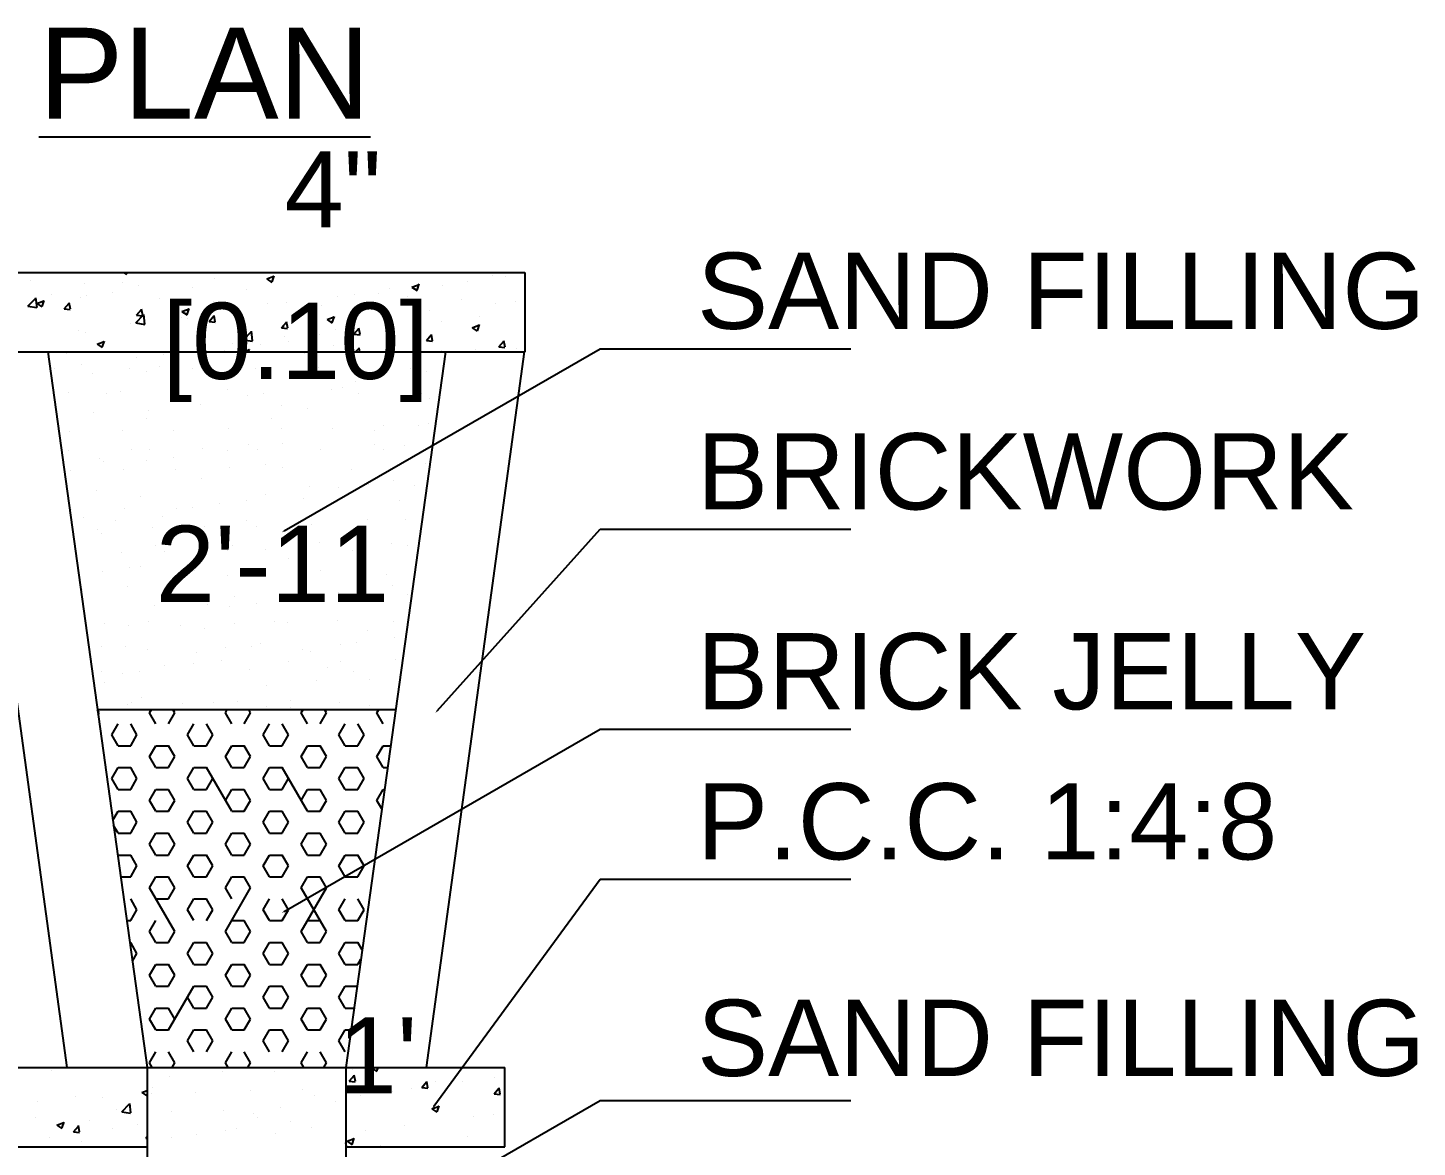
# Model space of a CAD drawing. Header units: metres. Extents: x 0 to 298, y 0 to 162.
# Drawn here: x 113.04 to 118.75, y 48.96 to 53.56 of the extents above; entities that cross this region are included whole.
import ezdxf

# ---------------------------------------------------------------- set-up
doc = ezdxf.new("R2010")
doc.units = ezdxf.units.M
doc.header["$MEASUREMENT"] = 0
doc.styles.add('style1', font='arial.ttf')

msp = doc.modelspace()

# ---------------------------------------------------------------- linework, layer by layer
for p, q in [((112.79208, 52.55661), (115.07965, 52.55661)), ((113.43174, 52.55661), (113.44326, 52.54884)), ((113.44381, 52.55031), (113.44592, 52.55661)), ((114.94619, 52.54538), (114.94619, 52.54538)), ((115.07965, 52.55661), (115.07965, 52.22981)), ((113.04797, 52.52204), (113.04797, 52.52204)), ((113.26958, 52.51267), (113.26958, 52.51267)), ((113.42593, 52.51642), (113.42593, 52.51642)), ((113.49119, 52.50331), (113.49119, 52.50331)), ((113.7128, 52.49395), (113.7128, 52.49395)), ((113.80317, 52.52955), (113.80317, 52.52955)), ((114.01921, 52.52952), (114.04828, 52.54068)), ((114.01921, 52.52952), (114.03986, 52.51559)), ((114.04041, 52.51706), (114.04883, 52.54215)), ((114.52336, 52.48957), (114.52336, 52.48957)), ((114.61582, 52.49627), (114.64488, 52.50743)), ((114.61582, 52.49627), (114.63647, 52.48234)), ((114.63702, 52.48381), (114.64544, 52.5089)), ((114.74062, 52.50361), (114.74062, 52.50361)), ((114.84454, 52.51729), (114.84454, 52.51729)), ((115.00177, 52.53799), (115.00177, 52.53799)), ((113.03724, 52.4173), (113.06958, 52.451)), ((113.07473, 52.4127), (113.07015, 52.45213)), ((113.0738, 52.42887), (113.10287, 52.44003)), ((113.0738, 52.42887), (113.09445, 52.41494)), ((113.095, 52.41641), (113.10342, 52.4415)), ((113.1355, 52.46627), (113.1355, 52.46627)), ((113.1863, 52.40632), (113.20631, 52.43017)), ((113.21166, 52.40563), (113.20686, 52.43165)), ((113.2515, 52.4539), (113.2515, 52.4539)), ((113.27984, 52.46065), (113.27984, 52.46065)), ((113.38376, 52.47433), (113.38376, 52.47433)), ((113.57872, 52.44755), (113.57872, 52.44755)), ((113.80033, 52.43818), (113.80033, 52.43818)), ((113.93441, 52.48458), (113.93441, 52.48458)), ((114.02194, 52.42882), (114.02194, 52.42882)), ((114.09805, 52.43187), (114.09805, 52.43187)), ((114.30774, 52.45845), (114.30774, 52.45845)), ((114.37763, 52.46586), (114.37763, 52.46586)), ((114.47844, 52.46909), (114.47844, 52.46909)), ((114.59924, 52.45649), (114.59924, 52.45649)), ((114.82085, 52.44713), (114.82085, 52.44713)), ((115.04246, 52.43777), (115.04246, 52.43777)), ((113.03724, 52.4173), (113.07416, 52.41158)), ((113.1863, 52.40632), (113.21111, 52.40415)), ((113.48029, 52.34859), (113.51263, 52.38229)), ((113.48406, 52.38027), (113.50407, 52.40412)), ((113.48406, 52.38027), (113.50887, 52.3781)), ((113.50942, 52.37957), (113.50462, 52.4056)), ((113.51779, 52.34399), (113.5132, 52.38342)), ((113.66929, 52.37151), (113.66929, 52.37151)), ((113.6704, 52.39562), (113.69947, 52.40678)), ((113.6704, 52.39562), (113.69105, 52.38169)), ((113.69161, 52.38317), (113.70002, 52.40825)), ((113.78182, 52.35422), (113.80184, 52.37807)), ((113.79788, 52.37949), (113.79788, 52.37949)), ((113.80718, 52.35352), (113.80238, 52.37955)), ((113.88491, 52.40264), (113.88491, 52.40264)), ((114.24355, 52.41946), (114.24355, 52.41946)), ((114.26701, 52.36238), (114.29608, 52.37353)), ((114.28821, 52.34992), (114.29663, 52.37501)), ((114.68677, 52.40073), (114.68677, 52.40073)), ((114.89256, 52.37425), (114.89256, 52.37425)), ((114.96088, 52.42692), (114.96088, 52.42692)), ((113.24645, 52.31571), (113.24645, 52.31571)), ((113.4596, 52.34494), (113.4596, 52.34494)), ((113.48029, 52.34859), (113.51721, 52.34286)), ((113.69396, 52.36581), (113.69396, 52.36581)), ((113.78182, 52.35422), (113.80664, 52.35205)), ((113.89299, 52.35184), (113.89299, 52.35184)), ((113.96084, 52.27528), (113.95625, 52.3147)), ((114.07958, 52.32817), (114.0996, 52.35202)), ((114.07958, 52.32817), (114.1044, 52.326)), ((114.10494, 52.32747), (114.10014, 52.35349)), ((114.26701, 52.36238), (114.28766, 52.34845)), ((114.30269, 52.32025), (114.30269, 52.32025)), ((114.37734, 52.30212), (114.39736, 52.32597)), ((114.4027, 52.30142), (114.3979, 52.32744)), ((114.51831, 52.35137), (114.51831, 52.35137)), ((114.63141, 52.33987), (114.63141, 52.33987)), ((114.73533, 52.35355), (114.73533, 52.35355)), ((114.86362, 52.32913), (114.89268, 52.34029)), ((114.86362, 52.32913), (114.88427, 52.3152)), ((114.88482, 52.31667), (114.89323, 52.34176)), ((113.27455, 52.3106), (113.27455, 52.3106)), ((113.3216, 52.26173), (113.35066, 52.27289)), ((113.3216, 52.26173), (113.34225, 52.2478)), ((113.3428, 52.24927), (113.35122, 52.27436)), ((113.87986, 52.26444), (113.87986, 52.26444)), ((113.92334, 52.27988), (113.95568, 52.31358)), ((113.92334, 52.27988), (113.96026, 52.27415)), ((113.99247, 52.26069), (113.99247, 52.26069)), ((114.093, 52.29367), (114.093, 52.29367)), ((114.10808, 52.27097), (114.10808, 52.27097)), ((114.23457, 52.30224), (114.23457, 52.30224)), ((114.37734, 52.30212), (114.40216, 52.29994)), ((114.67511, 52.27607), (114.69512, 52.29992)), ((114.67511, 52.27606), (114.69992, 52.27389)), ((114.70047, 52.27537), (114.69567, 52.30139)), ((114.97287, 52.25001), (114.99288, 52.27387)), ((114.99823, 52.24932), (114.99343, 52.27534)), ((112.79208, 52.22981), (115.07965, 52.22981)), ((112.79208, 52.22981), (113.19744, 49.28865)), ((113.11888, 52.22981), (113.52737, 49.28865)), ((113.19668, 52.22352), (113.19668, 52.22352)), ((113.41402, 52.22629), (113.41402, 52.22629)), ((113.4826, 52.20571), (113.4826, 52.20571)), ((113.59538, 52.22056), (113.59538, 52.22056)), ((113.8459, 52.23646), (113.8459, 52.23646)), ((113.92166, 52.22981), (113.94727, 52.23964)), ((113.94403, 52.22981), (113.94782, 52.24111)), ((114.0907, 51.49397), (115.38929, 52.24291)), ((114.17431, 52.22458), (114.17431, 52.22458)), ((114.29504, 52.25484), (114.29504, 52.25484)), ((114.75286, 52.22981), (114.34436, 49.28865)), ((114.38428, 52.22981), (114.39873, 52.24486)), ((114.40118, 52.22981), (114.3993, 52.24599)), ((114.51664, 52.24548), (114.51664, 52.24548)), ((115.07654, 52.22981), (114.67429, 49.28865)), ((114.73825, 52.23611), (114.73825, 52.23611)), ((114.87732, 52.24008), (114.87732, 52.24008)), ((114.97287, 52.25001), (114.99768, 52.24784)), ((115.04553, 52.24504), (115.04553, 52.24504)), ((115.38929, 52.24291), (116.41999, 52.24291)), ((113.1484, 52.16171), (113.1484, 52.16171)), ((113.25911, 52.17629), (113.25911, 52.17629)), ((113.45543, 52.16236), (113.45543, 52.16236)), ((113.52629, 52.14844), (113.52629, 52.14844)), ((113.57719, 52.16859), (113.57719, 52.16859)), ((113.71399, 52.16283), (113.71399, 52.16283)), ((113.90942, 52.16574), (113.90942, 52.16574)), ((113.97254, 52.1633), (113.97254, 52.1633)), ((114.2311, 52.16377), (114.2311, 52.16377)), ((114.48966, 52.16424), (114.48966, 52.16424)), ((114.60998, 52.16003), (114.60998, 52.16003)), ((114.67661, 52.14794), (114.67661, 52.14794)), ((113.30204, 52.14036), (113.30204, 52.14036)), ((114.38562, 52.10963), (114.38562, 52.10963)), ((113.20191, 52.06354), (113.20191, 52.06354)), ((113.36142, 52.05706), (113.36142, 52.05706)), ((113.41925, 52.06631), (113.41925, 52.06631)), ((113.63164, 52.06529), (113.63164, 52.06529)), ((113.85589, 52.07337), (113.85589, 52.07337)), ((113.93864, 52.05078), (113.93864, 52.05078)), ((114.00614, 52.05967), (114.00614, 52.05967)), ((114.28561, 52.07512), (114.28561, 52.07512)), ((114.32919, 52.08267), (114.32919, 52.08267)), ((114.39566, 52.05894), (114.39566, 52.05894)), ((114.65422, 52.05941), (114.65422, 52.05941)), ((114.68923, 52.0371), (114.68923, 52.0371)), ((113.30727, 51.98038), (113.30727, 51.98038)), ((113.53152, 51.98846), (113.53152, 51.98846)), ((113.74737, 52.01265), (113.74737, 52.01265)), ((114.0796, 52.0098), (114.0796, 52.0098)), ((114.18549, 51.9983), (114.18549, 51.9983)), ((113.16065, 51.94712), (113.16065, 51.94712)), ((113.52248, 51.95445), (113.52248, 51.95445)), ((114.0396, 51.95539), (114.0396, 51.95539)), ((114.07845, 51.91616), (114.07845, 51.91616)), ((114.29084, 51.91514), (114.29084, 51.91514)), ((114.49936, 51.92673), (114.49936, 51.92673)), ((114.64244, 51.92847), (114.64244, 51.92847)), ((114.68566, 51.93416), (114.68566, 51.93416)), ((113.20715, 51.90356), (113.20715, 51.90356)), ((113.42448, 51.90633), (113.42448, 51.90633)), ((113.63687, 51.90531), (113.63687, 51.90531)), ((113.86112, 51.91339), (113.86112, 51.91339)), ((114.46217, 51.90473), (114.46217, 51.90473)), ((113.20493, 51.82637), (113.20493, 51.82637)), ((113.46349, 51.82684), (113.46349, 51.82684)), ((113.53675, 51.82849), (113.53675, 51.82849)), ((113.75408, 51.83126), (113.75408, 51.83126)), ((113.8592, 51.82535), (113.8592, 51.82535)), ((113.9456, 51.85009), (113.9456, 51.85009)), ((113.98061, 51.82778), (113.98061, 51.82778)), ((114.08269, 51.85477), (114.08269, 51.85477)), ((114.23917, 51.82825), (114.23917, 51.82825)), ((114.46272, 51.85103), (114.46272, 51.85103)), ((114.49773, 51.82872), (114.49773, 51.82872)), ((114.5869, 51.84652), (114.5869, 51.84652)), ((113.21238, 51.74358), (113.21238, 51.74358)), ((113.33082, 51.79119), (113.33082, 51.79119)), ((113.34613, 51.77716), (113.34613, 51.77716)), ((113.42971, 51.74635), (113.42971, 51.74635)), ((113.52499, 51.78135), (113.52499, 51.78135)), ((113.6357, 51.79593), (113.6357, 51.79593)), ((113.6421, 51.74533), (113.6421, 51.74533)), ((113.86635, 51.75341), (113.86635, 51.75341)), ((114.01548, 51.76697), (114.01548, 51.76697)), ((114.08368, 51.75618), (114.08368, 51.75618)), ((114.36521, 51.74795), (114.36521, 51.74795)), ((114.66954, 51.7708), (114.66954, 51.7708)), ((114.68484, 51.75677), (114.68484, 51.75677)), ((113.75059, 51.70812), (113.75059, 51.70812)), ((114.53872, 51.69984), (114.53872, 51.69984)), ((113.31773, 51.66043), (113.31773, 51.66043)), ((113.501, 51.63525), (113.501, 51.63525)), ((114.01265, 51.64218), (114.01265, 51.64218)), ((114.19595, 51.67834), (114.19595, 51.67834)), ((114.31523, 51.67042), (114.31523, 51.67042)), ((114.41328, 51.68111), (114.41328, 51.68111)), ((114.43525, 51.6839), (114.43525, 51.6839)), ((114.62567, 51.68009), (114.62567, 51.68009)), ((113.21761, 51.5836), (113.21761, 51.5836)), ((113.43494, 51.58637), (113.43494, 51.58637)), ((113.64733, 51.58535), (113.64733, 51.58535)), ((113.71226, 51.59104), (113.71226, 51.59104)), ((113.82503, 51.60588), (113.82503, 51.60588)), ((113.93575, 51.62046), (113.93575, 51.62046)), ((114.17036, 51.62505), (114.17036, 51.62505)), ((114.56478, 51.62081), (114.56478, 51.62081)), ((113.26671, 51.54835), (113.26671, 51.54835)), ((113.39803, 51.53816), (113.39803, 51.53816)), ((113.58853, 51.55504), (113.58853, 51.55504)), ((113.93607, 51.53816), (113.93607, 51.53816)), ((114.20118, 51.51836), (114.20118, 51.51836)), ((114.43227, 51.54004), (114.43227, 51.54004)), ((114.59012, 51.54199), (114.59012, 51.54199)), ((113.32296, 51.50045), (113.32296, 51.50045)), ((113.33894, 51.48217), (113.33894, 51.48217)), ((113.54721, 51.50853), (113.54721, 51.50853)), ((113.76454, 51.5113), (113.76454, 51.5113)), ((113.97693, 51.51028), (113.97693, 51.51028)), ((114.71963, 50.75477), (115.38929, 51.50057)), ((115.38929, 51.50057), (116.41999, 51.50057)), ((113.42158, 51.40644), (113.42158, 51.40644)), ((113.56259, 51.43333), (113.56259, 51.43333)), ((113.5976, 51.41102), (113.5976, 51.41102)), ((113.85616, 51.41149), (113.85616, 51.41149)), ((113.87681, 51.43345), (113.87681, 51.43345)), ((114.0123, 51.41557), (114.0123, 51.41557)), ((114.07971, 51.43427), (114.07971, 51.43427)), ((114.23579, 51.44499), (114.23579, 51.44499)), ((114.35583, 51.45509), (114.35583, 51.45509)), ((114.37328, 51.41243), (114.37328, 51.41243)), ((114.53078, 51.44329), (114.53078, 51.44329)), ((114.59683, 51.43521), (114.59683, 51.43521)), ((113.49782, 51.34783), (113.49782, 51.34783)), ((113.75871, 51.3991), (113.75871, 51.3991)), ((114.10624, 51.38222), (114.10624, 51.38222)), ((114.42374, 51.36115), (114.42374, 51.36115)), ((113.34182, 51.3273), (113.34182, 51.3273)), ((113.4546, 51.34214), (113.4546, 51.34214)), ((113.72365, 51.33073), (113.72365, 51.33073)), ((113.85665, 51.30935), (113.85665, 51.30935)), ((113.98221, 51.3312), (113.98221, 51.3312)), ((114.24077, 51.33167), (114.24077, 51.33167)), ((114.51071, 51.31318), (114.51071, 51.31318)), ((113.25953, 51.25336), (113.25953, 51.25336)), ((113.4454, 51.26641), (113.4454, 51.26641)), ((114.24484, 51.23121), (114.24484, 51.23121)), ((114.31234, 51.2401), (114.31234, 51.2401)), ((114.53583, 51.26952), (114.53583, 51.26952)), ((114.59824, 51.23297), (114.59824, 51.23297)), ((113.55767, 51.18857), (113.55767, 51.18857)), ((113.62965, 51.22542), (113.62965, 51.22542)), ((113.775, 51.19134), (113.775, 51.19134)), ((113.86536, 51.18125), (113.86536, 51.18125)), ((113.88821, 51.22589), (113.88821, 51.22589)), ((113.97813, 51.1961), (113.97813, 51.1961)), ((114.08885, 51.21067), (114.08885, 51.21067)), ((114.44034, 51.20453), (114.44034, 51.20453)), ((113.53214, 51.12235), (113.53214, 51.12235)), ((114.04926, 51.12329), (114.04926, 51.12329)), ((114.1046, 51.11627), (114.1046, 51.11627)), ((114.30782, 51.12376), (114.30782, 51.12376)), ((114.54124, 51.12333), (114.54124, 51.12333)), ((113.35088, 51.11352), (113.35088, 51.11352)), ((113.45063, 51.10643), (113.45063, 51.10643)), ((113.66302, 51.10542), (113.66302, 51.10542)), ((113.76193, 51.09457), (113.76193, 51.09457)), ((113.88727, 51.1135), (113.88727, 51.1135)), ((114.43129, 51.08437), (114.43129, 51.08437)), ((113.33865, 51.02051), (113.33865, 51.02051)), ((113.43814, 51.01704), (113.43814, 51.01704)), ((113.52765, 51.00767), (113.52765, 51.00767)), ((113.84947, 51.01435), (113.84947, 51.01435)), ((113.95526, 51.01798), (113.95526, 51.01798)), ((113.99262, 51.03034), (113.99262, 51.03034)), ((114.1654, 51.00578), (114.1654, 51.00578)), ((114.32139, 51.02632), (114.32139, 51.02632)), ((114.38889, 51.03521), (114.38889, 51.03521)), ((114.54488, 51.05574), (114.54488, 51.05574)), ((113.71842, 50.94694), (113.71842, 50.94694)), ((113.73171, 50.99521), (113.73171, 50.99521)), ((113.83119, 50.96178), (113.83119, 50.96178)), ((114.10983, 50.95629), (114.10983, 50.95629)), ((114.197, 50.99748), (114.197, 50.99748)), ((114.32222, 50.95527), (114.32222, 50.95527)), ((114.54647, 50.96335), (114.54647, 50.96335)), ((113.34064, 50.91397), (113.34064, 50.91397)), ((113.42743, 50.90863), (113.42743, 50.90863)), ((113.49493, 50.91751), (113.49493, 50.91751)), ((113.59988, 50.94148), (113.59988, 50.94148)), ((113.94741, 50.92461), (113.94741, 50.92461)), ((114.26924, 50.93129), (114.26924, 50.93129)), ((114.37488, 50.91585), (114.37488, 50.91585)), ((113.35029, 50.86861), (113.35029, 50.86861)), ((114.01965, 50.85842), (114.01965, 50.85842)), ((114.2221, 50.87844), (114.2221, 50.87844)), ((114.43943, 50.88121), (114.43943, 50.88121)), ((113.44823, 50.77886), (113.44823, 50.77886)), ((113.46109, 50.78648), (113.46109, 50.78648)), ((113.5052, 50.80913), (113.5052, 50.80913)), ((113.67348, 50.78546), (113.67348, 50.78546)), ((113.79877, 50.7873), (113.79877, 50.7873)), ((113.89773, 50.79354), (113.89773, 50.79354)), ((114.11506, 50.79631), (114.11506, 50.79631)), ((114.31589, 50.78824), (114.31589, 50.78824)), ((114.43941, 50.77535), (114.43941, 50.77535)), ((114.5517, 50.80337), (114.5517, 50.80337)), ((113.32312, 50.75923), (114.54861, 50.75923)), ((113.32977, 50.74559), (113.32351, 50.75643)), ((113.32594, 50.73895), (113.32977, 50.74559)), ((113.53734, 50.74559), (113.54521, 50.75923)), ((113.56328, 50.70065), (113.53734, 50.74559)), ((113.61518, 50.70065), (113.64112, 50.74559)), ((113.64112, 50.74559), (113.63325, 50.75923)), ((113.84869, 50.74559), (113.85657, 50.75923)), ((113.87464, 50.70065), (113.84869, 50.74559)), ((113.92653, 50.70065), (113.95248, 50.74559)), ((113.95248, 50.74559), (113.9446, 50.75923)), ((113.95096, 50.76258), (113.95096, 50.76258)), ((114.01846, 50.77147), (114.01846, 50.77147)), ((114.11759, 50.76867), (114.11759, 50.76867)), ((114.16004, 50.74559), (114.16792, 50.75923)), ((114.18599, 50.70065), (114.16004, 50.74559)), ((114.23788, 50.70065), (114.26383, 50.74559)), ((114.26383, 50.74559), (114.25595, 50.75923)), ((114.4714, 50.74559), (114.47927, 50.75923)), ((114.49734, 50.70065), (114.4714, 50.74559)), ((113.38166, 50.65571), (113.40761, 50.70065)), ((113.48545, 50.65571), (113.4595, 50.70065)), ((113.69302, 50.65571), (113.71896, 50.70065)), ((113.7968, 50.65571), (113.77085, 50.70065)), ((114.00437, 50.65571), (114.03031, 50.70065)), ((114.10815, 50.65571), (114.08221, 50.70065)), ((114.0907, 49.92989), (115.38929, 50.67883)), ((114.31572, 50.65571), (114.34167, 50.70065)), ((114.4195, 50.65571), (114.39356, 50.70065)), ((115.38929, 50.67883), (116.41999, 50.67883)), ((113.40761, 50.61077), (113.38166, 50.65571)), ((113.40761, 50.61077), (113.4595, 50.61077)), ((113.4595, 50.61077), (113.48545, 50.65571)), ((113.53734, 50.56583), (113.56328, 50.61077)), ((113.56329, 50.61077), (113.61518, 50.61077)), ((113.64112, 50.56583), (113.61518, 50.61077)), ((113.71896, 50.61077), (113.69302, 50.65571)), ((113.71896, 50.61077), (113.77085, 50.61077)), ((113.77085, 50.61077), (113.7968, 50.65571)), ((113.84869, 50.56583), (113.87464, 50.61077)), ((113.87464, 50.61077), (113.92653, 50.61077)), ((113.95248, 50.56583), (113.92653, 50.61077)), ((114.03031, 50.61077), (114.00437, 50.65571)), ((114.03031, 50.61077), (114.08221, 50.61077)), ((114.08221, 50.61077), (114.10815, 50.65571)), ((114.16004, 50.56583), (114.18599, 50.61077)), ((114.18599, 50.61077), (114.23788, 50.61077)), ((114.26383, 50.56583), (114.23788, 50.61077)), ((114.34167, 50.61077), (114.31572, 50.65571)), ((114.34167, 50.61077), (114.39356, 50.61077)), ((114.39356, 50.61077), (114.4195, 50.65571)), ((114.4714, 50.56583), (114.49734, 50.61077)), ((114.49734, 50.61077), (114.52799, 50.61077)), ((113.56328, 50.52089), (113.53734, 50.56583)), ((113.61518, 50.52089), (113.64112, 50.56583)), ((113.87464, 50.52089), (113.84869, 50.56583)), ((113.92653, 50.52089), (113.95248, 50.56583)), ((114.18599, 50.52089), (114.16004, 50.56583)), ((114.23788, 50.52089), (114.26383, 50.56583)), ((114.49734, 50.52089), (114.4714, 50.56583)), ((113.38166, 50.47595), (113.40761, 50.52089)), ((113.40761, 50.52089), (113.4595, 50.52089)), ((113.48545, 50.47595), (113.4595, 50.52089)), ((113.56329, 50.52089), (113.61518, 50.52089)), ((113.69302, 50.47595), (113.71896, 50.52089)), ((113.71896, 50.52089), (113.77085, 50.52089)), ((113.87464, 50.34113), (113.77085, 50.52089)), ((113.87464, 50.52089), (113.92653, 50.52089)), ((114.00437, 50.47595), (114.03031, 50.52089)), ((114.03031, 50.52089), (114.08221, 50.52089)), ((114.18599, 50.34113), (114.08221, 50.52089)), ((114.18599, 50.52089), (114.23788, 50.52089)), ((114.31572, 50.47595), (114.34167, 50.52089)), ((114.34167, 50.52089), (114.39356, 50.52089)), ((114.4195, 50.47595), (114.39356, 50.52089)), ((114.49734, 50.52089), (114.51551, 50.52089)), ((113.40761, 50.43101), (113.38166, 50.47595)), ((113.40761, 50.43101), (113.4595, 50.43101)), ((113.4595, 50.43101), (113.48545, 50.47595)), ((113.53734, 50.38607), (113.56328, 50.43101)), ((113.56329, 50.43101), (113.61518, 50.43101)), ((113.64112, 50.38607), (113.61518, 50.43101)), ((113.71896, 50.43101), (113.69302, 50.47595)), ((113.71896, 50.43101), (113.77085, 50.43101)), ((113.77085, 50.43101), (113.7968, 50.47595)), ((113.84869, 50.38607), (113.87464, 50.43101)), ((113.87464, 50.43101), (113.92653, 50.43101)), ((113.95248, 50.38607), (113.92653, 50.43101)), ((114.03031, 50.43101), (114.00437, 50.47595)), ((114.03031, 50.43101), (114.08221, 50.43101)), ((114.08221, 50.43101), (114.10815, 50.47595)), ((114.16004, 50.38607), (114.18599, 50.43101)), ((114.18599, 50.43101), (114.23788, 50.43101)), ((114.26383, 50.38607), (114.23788, 50.43101)), ((114.34167, 50.43101), (114.31572, 50.47595)), ((114.34167, 50.43101), (114.39356, 50.43101)), ((114.39356, 50.43101), (114.4195, 50.47595)), ((114.4714, 50.38607), (114.49734, 50.43101)), ((114.49734, 50.43101), (114.50302, 50.43101)), ((113.56328, 50.34113), (113.53734, 50.38607)), ((113.61518, 50.34113), (113.64112, 50.38607)), ((113.92653, 50.34113), (113.95248, 50.38607)), ((114.23788, 50.34113), (114.26383, 50.38607)), ((114.49186, 50.35063), (114.4714, 50.38607)), ((113.38632, 50.30425), (113.40761, 50.34113)), ((113.40761, 50.34113), (113.4595, 50.34113)), ((113.48545, 50.29619), (113.4595, 50.34113)), ((113.56329, 50.34113), (113.61518, 50.34113)), ((113.69302, 50.29619), (113.71896, 50.34113)), ((113.71896, 50.34113), (113.77085, 50.34113)), ((113.7968, 50.29619), (113.77085, 50.34113)), ((113.87464, 50.34113), (113.92653, 50.34113)), ((114.00437, 50.29619), (114.03031, 50.34113)), ((114.03031, 50.34113), (114.08221, 50.34113)), ((114.10815, 50.29619), (114.08221, 50.34113)), ((114.18599, 50.34113), (114.23788, 50.34113)), ((114.31572, 50.29619), (114.34167, 50.34113)), ((114.34167, 50.34113), (114.39356, 50.34113)), ((114.4195, 50.29619), (114.39356, 50.34113)), ((113.40761, 50.25125), (113.38926, 50.28303)), ((113.4595, 50.25125), (113.48545, 50.29619)), ((113.71896, 50.25125), (113.69302, 50.29619)), ((113.77085, 50.25125), (113.7968, 50.29619)), ((114.03031, 50.25125), (114.00437, 50.29619)), ((114.08221, 50.25125), (114.10815, 50.29619)), ((114.34167, 50.25125), (114.31572, 50.29619)), ((114.39356, 50.25125), (114.4195, 50.29619)), ((113.40761, 50.25125), (113.4595, 50.25125)), ((113.53734, 50.20631), (113.56328, 50.25125)), ((113.56328, 50.16137), (113.53734, 50.20631)), ((113.56329, 50.25125), (113.61518, 50.25125)), ((113.64112, 50.20631), (113.61518, 50.25125)), ((113.61518, 50.16137), (113.64112, 50.20631)), ((113.71896, 50.25125), (113.77085, 50.25125)), ((113.84869, 50.20631), (113.87464, 50.25125)), ((113.87464, 50.16137), (113.84869, 50.20631)), ((113.87464, 50.25125), (113.92653, 50.25125)), ((113.95248, 50.20631), (113.92653, 50.25125)), ((113.92653, 50.16137), (113.95248, 50.20631)), ((114.03031, 50.25125), (114.08221, 50.25125)), ((114.16004, 50.20631), (114.18599, 50.25125)), ((114.18599, 50.16137), (114.16004, 50.20631)), ((114.18599, 50.25125), (114.23788, 50.25125)), ((114.26383, 50.20631), (114.23788, 50.25125)), ((114.23788, 50.16137), (114.26383, 50.20631)), ((114.34167, 50.25125), (114.39356, 50.25125)), ((114.4714, 50.20631), (114.47195, 50.20726)), ((114.47173, 50.20573), (114.4714, 50.20631)), ((113.40644, 50.15935), (113.40761, 50.16137)), ((113.40761, 50.16137), (113.4595, 50.16137)), ((113.48545, 50.11643), (113.4595, 50.16137)), ((113.56329, 50.16137), (113.61518, 50.16137)), ((113.69302, 50.11643), (113.71896, 50.16137)), ((113.71896, 50.16137), (113.77085, 50.16137)), ((113.7968, 50.11643), (113.77085, 50.16137)), ((113.87464, 50.16137), (113.92653, 50.16137)), ((114.00437, 50.11643), (114.03031, 50.16137)), ((114.03031, 50.16137), (114.08221, 50.16137)), ((114.10815, 50.11643), (114.08221, 50.16137)), ((114.18599, 50.16137), (114.23788, 50.16137)), ((114.31572, 50.11643), (114.34167, 50.16137)), ((114.34167, 50.16137), (114.39356, 50.16137)), ((114.4195, 50.11643), (114.39356, 50.16137)), ((113.4595, 50.07149), (113.48545, 50.11643)), ((113.71896, 50.07149), (113.69302, 50.11643)), ((113.77085, 50.07149), (113.7968, 50.11643)), ((114.03031, 50.07149), (114.00437, 50.11643)), ((114.08221, 50.07149), (114.10815, 50.11643)), ((114.34167, 50.07149), (114.31572, 50.11643)), ((114.39356, 50.07149), (114.4195, 50.11643)), ((113.41864, 50.07149), (113.4595, 50.07149)), ((113.53734, 50.02655), (113.56328, 50.07149)), ((113.56329, 50.07149), (113.61518, 50.07149)), ((113.64112, 50.02655), (113.61518, 50.07149)), ((113.71896, 50.07149), (113.77085, 50.07149)), ((113.84869, 50.02655), (113.87464, 50.07149)), ((113.87464, 50.07149), (113.92653, 50.07149)), ((113.95248, 50.02655), (113.92653, 50.07149)), ((114.03031, 50.07149), (114.08221, 50.07149)), ((114.16004, 50.02655), (114.18599, 50.07149)), ((114.18599, 50.07149), (114.23788, 50.07149)), ((114.26383, 50.02655), (114.23788, 50.07149)), ((114.34167, 50.07149), (114.39356, 50.07149)), ((114.70551, 49.12873), (115.38929, 50.06185)), ((115.38929, 50.06185), (116.41999, 50.06185)), ((113.48545, 49.93667), (113.4595, 49.98161)), ((113.64112, 49.84679), (113.53734, 50.02655)), ((113.56329, 49.98161), (113.61518, 49.98161)), ((113.61518, 49.98161), (113.64112, 50.02655)), ((113.69302, 49.93667), (113.71896, 49.98161)), ((113.71896, 49.98161), (113.77085, 49.98161)), ((113.7968, 49.93667), (113.77085, 49.98161)), ((113.87464, 49.98161), (113.84869, 50.02655)), ((113.84869, 49.84679), (113.95248, 50.02655)), ((114.00437, 49.93667), (114.03031, 49.98161)), ((114.10815, 49.93667), (114.08221, 49.98161)), ((114.26383, 49.84679), (114.16004, 50.02655)), ((114.16004, 49.84679), (114.26383, 50.02655)), ((114.31572, 49.93667), (114.34167, 49.98161)), ((114.4195, 49.93667), (114.39356, 49.98161)), ((113.4595, 49.89173), (113.48545, 49.93667)), ((113.71896, 49.89173), (113.69302, 49.93667)), ((113.77085, 49.89173), (113.7968, 49.93667)), ((114.03031, 49.89173), (114.00437, 49.93667)), ((114.08221, 49.89173), (114.10815, 49.93667)), ((114.34167, 49.89173), (114.31572, 49.93667)), ((114.39356, 49.89173), (114.4195, 49.93667)), ((113.44361, 49.89173), (113.4595, 49.89173)), ((113.53734, 49.84679), (113.56328, 49.89173)), ((113.87464, 49.89173), (113.92653, 49.89173)), ((113.95248, 49.84679), (113.92653, 49.89173)), ((114.03031, 49.89173), (114.08221, 49.89173)), ((114.18599, 49.89173), (114.23788, 49.89173)), ((114.34167, 49.89173), (114.39356, 49.89173)), ((113.45609, 49.80185), (113.4595, 49.80185)), ((113.48545, 49.75691), (113.4595, 49.80185)), ((113.56328, 49.80185), (113.53734, 49.84679)), ((113.56329, 49.80185), (113.61518, 49.80185)), ((113.61518, 49.80185), (113.64112, 49.84679)), ((113.69302, 49.75691), (113.71896, 49.80185)), ((113.71896, 49.80185), (113.77085, 49.80185)), ((113.7968, 49.75691), (113.77085, 49.80185)), ((113.87464, 49.80185), (113.84869, 49.84679)), ((113.87464, 49.80185), (113.92653, 49.80185)), ((113.92653, 49.80185), (113.95248, 49.84679)), ((114.00437, 49.75691), (114.03031, 49.80185)), ((114.03031, 49.80185), (114.08221, 49.80185)), ((114.10815, 49.75691), (114.08221, 49.80185)), ((114.18599, 49.80185), (114.16004, 49.84679)), ((114.18599, 49.80185), (114.23788, 49.80185)), ((114.23788, 49.80185), (114.26383, 49.84679)), ((114.31572, 49.75691), (114.34167, 49.80185)), ((114.34167, 49.80185), (114.39356, 49.80185)), ((114.41136, 49.77102), (114.39356, 49.80185)), ((113.46682, 49.72464), (113.48545, 49.75691)), ((113.71896, 49.71197), (113.69302, 49.75691)), ((113.77085, 49.71197), (113.7968, 49.75691)), ((114.03031, 49.71197), (114.00437, 49.75691)), ((114.08221, 49.71197), (114.10815, 49.75691)), ((114.34167, 49.71197), (114.31572, 49.75691)), ((113.53734, 49.66703), (113.56328, 49.71197)), ((113.56329, 49.71197), (113.61518, 49.71197)), ((113.64112, 49.66703), (113.61518, 49.71197)), ((113.71896, 49.71197), (113.77085, 49.71197)), ((113.84869, 49.66703), (113.87464, 49.71197)), ((113.87464, 49.71197), (113.92653, 49.71197)), ((113.95248, 49.66703), (113.92653, 49.71197)), ((114.03031, 49.71197), (114.08221, 49.71197)), ((114.16004, 49.66703), (114.18599, 49.71197)), ((114.18599, 49.71197), (114.23788, 49.71197)), ((114.26383, 49.66703), (114.23788, 49.71197)), ((114.34167, 49.71197), (114.39356, 49.71197)), ((114.39356, 49.71197), (114.4062, 49.73386)), ((113.56328, 49.62209), (113.53734, 49.66703)), ((113.61518, 49.62209), (113.64112, 49.66703)), ((113.87464, 49.62209), (113.84869, 49.66703)), ((113.92653, 49.62209), (113.95248, 49.66703)), ((114.18599, 49.62209), (114.16004, 49.66703)), ((114.23788, 49.62209), (114.26383, 49.66703)), ((113.56329, 49.62209), (113.61518, 49.62209)), ((113.61518, 49.44233), (113.71896, 49.62209)), ((113.71896, 49.53221), (113.69302, 49.57715)), ((113.71896, 49.62209), (113.77085, 49.62209)), ((113.7968, 49.57715), (113.77085, 49.62209)), ((113.77085, 49.53221), (113.7968, 49.57715)), ((113.87464, 49.62209), (113.92653, 49.62209)), ((114.00437, 49.57715), (114.03031, 49.62209)), ((114.03031, 49.53221), (114.00437, 49.57715)), ((114.03031, 49.62209), (114.08221, 49.62209)), ((114.10815, 49.57715), (114.08221, 49.62209)), ((114.08221, 49.53221), (114.10815, 49.57715)), ((114.18599, 49.62209), (114.23788, 49.62209)), ((114.31572, 49.57715), (114.34167, 49.62209)), ((114.34167, 49.53221), (114.31572, 49.57715)), ((114.34167, 49.62209), (114.39067, 49.62209)), ((113.53734, 49.48727), (113.56328, 49.53221)), ((113.56329, 49.53221), (113.61518, 49.53221)), ((113.64112, 49.48727), (113.61518, 49.53221)), ((113.71896, 49.53221), (113.77085, 49.53221)), ((113.84869, 49.48727), (113.87464, 49.53221)), ((113.87464, 49.53221), (113.92653, 49.53221)), ((113.95248, 49.48727), (113.92653, 49.53221)), ((114.03031, 49.53221), (114.08221, 49.53221)), ((114.16004, 49.48727), (114.18599, 49.53221)), ((114.18599, 49.53221), (114.23788, 49.53221)), ((114.26383, 49.48727), (114.23788, 49.53221)), ((114.34167, 49.53221), (114.37819, 49.53221)), ((113.56328, 49.44233), (113.53734, 49.48727)), ((113.87464, 49.44233), (113.84869, 49.48727)), ((113.92653, 49.44233), (113.95248, 49.48727)), ((114.18599, 49.44233), (114.16004, 49.48727)), ((114.23788, 49.44233), (114.26383, 49.48727)), ((113.56329, 49.44233), (113.61518, 49.44233)), ((113.69302, 49.39739), (113.71896, 49.44233)), ((113.71896, 49.44233), (113.77085, 49.44233)), ((113.7968, 49.39739), (113.77085, 49.44233)), ((113.87464, 49.44233), (113.92653, 49.44233)), ((114.00437, 49.39739), (114.03031, 49.44233)), ((114.03031, 49.44233), (114.08221, 49.44233)), ((114.10815, 49.39739), (114.08221, 49.44233)), ((114.18599, 49.44233), (114.23788, 49.44233)), ((114.31572, 49.39739), (114.34167, 49.44233)), ((114.34167, 49.44233), (114.36571, 49.44233)), ((113.53734, 49.30751), (113.56328, 49.35245)), ((113.64112, 49.30751), (113.61518, 49.35245)), ((113.71896, 49.35245), (113.69302, 49.39739)), ((113.77085, 49.35245), (113.7968, 49.39739)), ((113.84869, 49.30751), (113.87464, 49.35245)), ((113.95248, 49.30751), (113.92653, 49.35245)), ((114.03031, 49.35245), (114.00437, 49.39739)), ((114.08221, 49.35245), (114.10815, 49.39739)), ((114.16004, 49.30751), (114.18599, 49.35245)), ((114.26383, 49.30751), (114.23788, 49.35245)), ((114.34167, 49.35245), (114.31572, 49.39739)), ((112.87378, 49.28865), (114.99795, 49.28865)), ((113.52737, 49.28865), (113.52737, 43.32662)), ((113.54823, 49.28865), (113.53734, 49.30751)), ((113.63023, 49.28865), (113.64112, 49.30751)), ((113.85958, 49.28865), (113.84869, 49.30751)), ((113.94158, 49.28865), (113.95248, 49.30751)), ((114.17094, 49.28865), (114.16004, 49.30751)), ((114.25294, 49.28865), (114.26383, 49.30751)), ((114.34436, 49.28865), (114.34436, 43.32662)), ((114.45013, 49.28552), (114.45829, 49.28865)), ((114.47133, 49.27306), (114.47656, 49.28865)), ((114.99795, 48.96185), (114.99795, 49.28865)), ((113.1354, 49.27538), (113.1354, 49.27538)), ((113.37261, 49.28342), (113.37261, 49.28342)), ((113.61852, 49.25023), (113.61852, 49.25023)), ((113.83776, 49.27159), (113.83776, 49.27159)), ((114.05015, 49.27057), (114.05015, 49.27057)), ((114.35783, 49.23159), (114.37784, 49.25544)), ((114.35783, 49.23159), (114.38264, 49.22942)), ((114.36985, 49.28084), (114.36985, 49.28084)), ((114.38319, 49.2309), (114.37839, 49.25692)), ((114.45013, 49.28551), (114.47078, 49.27159)), ((114.68095, 49.20484), (114.67615, 49.23087)), ((114.71143, 49.23125), (114.71143, 49.23125)), ((114.95465, 49.24593), (114.95465, 49.24593)), ((113.50472, 49.18487), (113.52737, 49.19356)), ((113.50472, 49.18487), (113.52537, 49.17094)), ((113.52591, 49.17241), (113.52737, 49.17675)), ((113.54638, 49.18103), (113.54638, 49.18103)), ((113.54964, 49.20495), (113.54964, 49.20495)), ((113.72578, 49.18567), (113.72578, 49.18567)), ((113.95003, 49.19375), (113.95003, 49.19375)), ((114.16736, 49.19652), (114.16736, 49.19652)), ((114.46933, 49.18969), (114.46933, 49.18969)), ((114.53525, 49.19071), (114.53525, 49.19071)), ((114.61535, 49.20208), (114.61535, 49.20208)), ((114.65559, 49.20554), (114.6756, 49.22939)), ((114.65559, 49.20554), (114.6804, 49.20337)), ((114.82504, 49.22866), (114.82504, 49.22866)), ((114.95335, 49.17949), (114.97337, 49.20334)), ((114.95335, 49.17949), (114.97817, 49.17732)), ((114.97871, 49.17879), (114.97391, 49.20482)), ((113.07447, 49.14775), (113.07447, 49.14775)), ((113.23169, 49.16845), (113.23169, 49.16845)), ((113.3435, 49.16642), (113.3435, 49.16642)), ((113.42251, 49.10556), (113.45484, 49.13926)), ((113.46, 49.10096), (113.45541, 49.14039)), ((114.07665, 49.12355), (114.07665, 49.12355)), ((114.0907, 48.40359), (115.38929, 49.15253)), ((114.21573, 49.17084), (114.21573, 49.17084)), ((114.3002, 49.14633), (114.3002, 49.14633)), ((114.4022, 49.17285), (114.4022, 49.17285)), ((114.69793, 49.11837), (114.72699, 49.12953)), ((114.69793, 49.11837), (114.71858, 49.10444)), ((114.71913, 49.10592), (114.72754, 49.131)), ((115.38929, 49.15253), (116.41999, 49.15253)), ((113.07016, 49.08065), (113.07016, 49.08065)), ((113.15591, 49.05097), (113.18498, 49.06213)), ((113.17711, 49.03852), (113.18552, 49.0636)), ((113.29177, 49.07129), (113.29177, 49.07129)), ((113.40144, 49.11462), (113.40144, 49.11462)), ((113.42251, 49.10556), (113.45943, 49.09984)), ((113.62566, 49.10884), (113.62566, 49.10884)), ((113.84299, 49.11161), (113.84299, 49.11161)), ((113.96614, 49.09797), (113.96614, 49.09797)), ((113.98145, 49.08394), (113.98145, 49.08394)), ((114.11638, 49.0646), (114.11638, 49.0646)), ((114.86997, 49.08597), (114.86997, 49.08597)), ((114.94937, 49.09588), (114.94937, 49.09588)), ((113.15591, 49.05097), (113.17656, 49.03704)), ((113.22439, 49.02353), (113.2444, 49.04738)), ((113.22439, 49.02353), (113.2492, 49.02136)), ((113.24974, 49.02284), (113.24494, 49.04886)), ((113.38466, 49.03924), (113.38466, 49.03924)), ((113.48859, 49.05292), (113.48859, 49.05292)), ((113.52215, 48.99748), (113.52737, 49.0037)), ((113.73186, 49.01107), (113.73186, 49.01107)), ((113.84968, 49.02948), (113.84968, 49.02948)), ((113.89289, 49.03517), (113.89289, 49.03517)), ((114.05368, 49.01776), (114.05368, 49.01776)), ((114.2027, 49.04326), (114.2027, 49.04326)), ((114.42604, 49.02698), (114.42604, 49.02698)), ((114.58326, 49.04768), (114.58326, 49.04768)), ((114.84303, 49.00574), (114.84303, 49.00574)), ((112.87378, 48.96185), (113.52737, 48.96185)), ((113.1253, 48.99899), (113.1253, 48.99899)), ((113.25882, 48.98191), (113.25882, 48.98191)), ((113.52215, 48.99748), (113.52737, 48.99702)), ((113.62619, 49.00006), (113.62619, 49.00006)), ((114.3461, 48.96354), (114.34436, 48.97852)), ((114.34436, 48.96259), (114.34553, 48.96241)), ((114.34436, 48.96185), (114.99795, 48.96185)), ((114.34912, 48.98448), (114.37819, 48.99564)), ((114.34912, 48.98448), (114.36977, 48.97055)), ((114.37032, 48.97202), (114.37874, 48.99711)), ((114.48734, 48.96871), (114.48734, 48.96871)), ((114.97339, 48.96185), (114.97479, 48.96239)), ((114.97467, 48.96185), (114.97534, 48.96386))]:
    msp.add_line(p, q)
for points in [[(114.09177, 52.33273), (114.07958, 52.32817), (114.08963, 52.33643)], [(114.09177, 51.49212), (114.07958, 51.48756), (114.08963, 51.49583)], [(114.72122, 50.75334), (114.71105, 50.74522), (114.71804, 50.7562)], [(114.09177, 49.92803), (114.07958, 49.92347), (114.08963, 49.93174)], [(114.70724, 49.12746), (114.69793, 49.11837), (114.70379, 49.12999)]]:
    msp.add_solid(points)

# ---------------------------------------------------------------- texts
at = {"style": 'style1'}
for s, height, p in [('%%UPLAN', 0.373623, (113.08135, 53.18845)), ('4"', 0.313475, (114.09161, 52.74127)), ('SAND FILLING', 0.3134746, (115.7876, 52.32427)), (' [0.10]', 0.313475, (113.46891, 52.11856)), ('BRICKWORK', 0.313475, (115.7876, 51.58193)), ("2'-11", 0.313475, (113.56231, 51.2019)), ('BRICK JELLY', 0.3134746, (115.7876, 50.76018)), ('P.C.C. 1:4:8', 0.3134746, (115.7876, 50.14321)), ('SAND FILLING', 0.3134746, (115.7876, 49.2531)), ("1'", 0.313475, (114.31068, 49.1813))]:
    msp.add_text(s, height=height, dxfattribs=at).set_placement(p)

doc.saveas('drawing.dxf')
